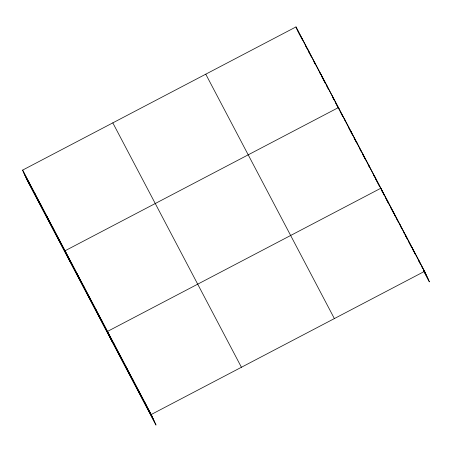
<?xml version="1.0" encoding="UTF-8"?>
<svg xmlns="http://www.w3.org/2000/svg" width="452" height="452" viewBox="0 0 452 452"><rect width="100%" height="100%" fill="white"/><g stroke="black" fill="none" stroke-linecap="round" stroke-linejoin="round"><path stroke-width="0.68" d="M22.6 170.127L151.205 414.524L156.013 425.078L27.408 180.681L22.6 170.127L295.987 26.922L424.592 271.319L429.4 281.873L423.812 271.251M151.205 414.524L424.592 271.319M297.049 29.261L302.795 40.177M303.111 40.782L320.982 74.744M339.808 110.52L413.162 249.916L412.1 247.577M413.495 250.538L425.654 273.658M299.879 35.002L302.117 39.251M305.303 45.313L306.902 48.347M308.496 51.375L310.095 54.409M310.411 55.014L311.371 56.833M313.92 61.687L315.519 64.715M319.344 71.992L319.982 73.207M321.581 76.241L322.219 77.45M322.536 78.06L325.412 83.518M327.005 86.547L328.598 89.581M332.429 96.858L334.022 99.886M335.621 102.92L338.491 108.378M341.045 113.232L342.639 116.26M348.701 127.78L352.532 135.058M354.131 138.092L356.362 142.335M359.555 148.397L361.148 151.431M362.741 154.465L365.617 159.923M368.171 164.771L369.764 167.805M373.595 175.082L374.233 176.297M375.827 179.325L379.657 186.603M381.251 189.637L382.844 192.665M383.166 193.275L384.155 195.145M385.793 198.27L388.754 203.892M390.726 207.643L393.686 213.265M394.342 214.514L395.658 217.016M396.647 218.887L397.302 220.141M397.958 221.39L398.619 222.638M400.263 225.763L401.907 228.887M403.879 232.633L404.534 233.882M405.195 235.13L406.84 238.255M408.811 242.006L411.766 247.628M412.427 248.877L414.072 252.001M414.727 253.25L415.388 254.499M418.343 260.126L420.315 263.872M421.959 266.996L422.62 268.245M423.275 269.494L426.891 276.37M424.219 271.663L428.163 279.161M205.767 74.184L334.373 318.575M112.819 122.871L241.424 367.267M23.668 172.466L152.273 416.863M24.9 175.178L153.505 419.575M26.171 177.969L154.782 422.366M418.343 259.448L419.411 261.787M405.851 235.707L406.919 238.046M399.608 223.836L400.67 226.175M393.359 211.965L394.426 214.304M387.11 200.095L388.178 202.434M382.963 192.823L380.866 188.224L107.48 331.429L112.288 341.983M374.804 176.704L375.866 179.043M368.742 165.183L369.804 167.522M362.679 153.663L363.741 155.996M356.611 142.137L357.679 144.476M350.549 130.617L351.616 132.956M344.486 119.096L345.554 121.435M340.107 111.265L340.723 112.621M332.361 96.056L333.429 98.389M326.299 84.53L327.367 86.869M320.236 73.009L339.492 109.915L338.424 107.576L65.043 250.781L69.851 261.329M314.174 61.489L315.242 63.828M308.111 49.969L309.174 52.302M302.049 38.448L302.846 40.2M295.987 26.922L298.286 31.973M298.925 33.369L299.557 34.764M144.962 402.653L146.024 404.992M138.713 390.782L139.781 393.121M132.464 378.912L133.532 381.251M126.221 367.041L127.283 369.38M119.972 355.17L121.04 357.509M113.729 343.3L114.791 345.639M101.417 319.909L102.485 322.248M95.355 308.388L96.417 310.727M89.293 296.868L90.355 299.201M83.23 285.342L84.292 287.681M77.168 273.822L78.23 276.161M71.105 262.301L72.167 264.64M58.975 239.261L60.043 241.594M52.912 227.735L53.98 230.074M46.85 216.214L47.918 218.553M40.787 204.694L41.855 207.033M34.725 193.173L35.793 195.513M28.662 181.653L29.73 183.987"/></g></svg>
